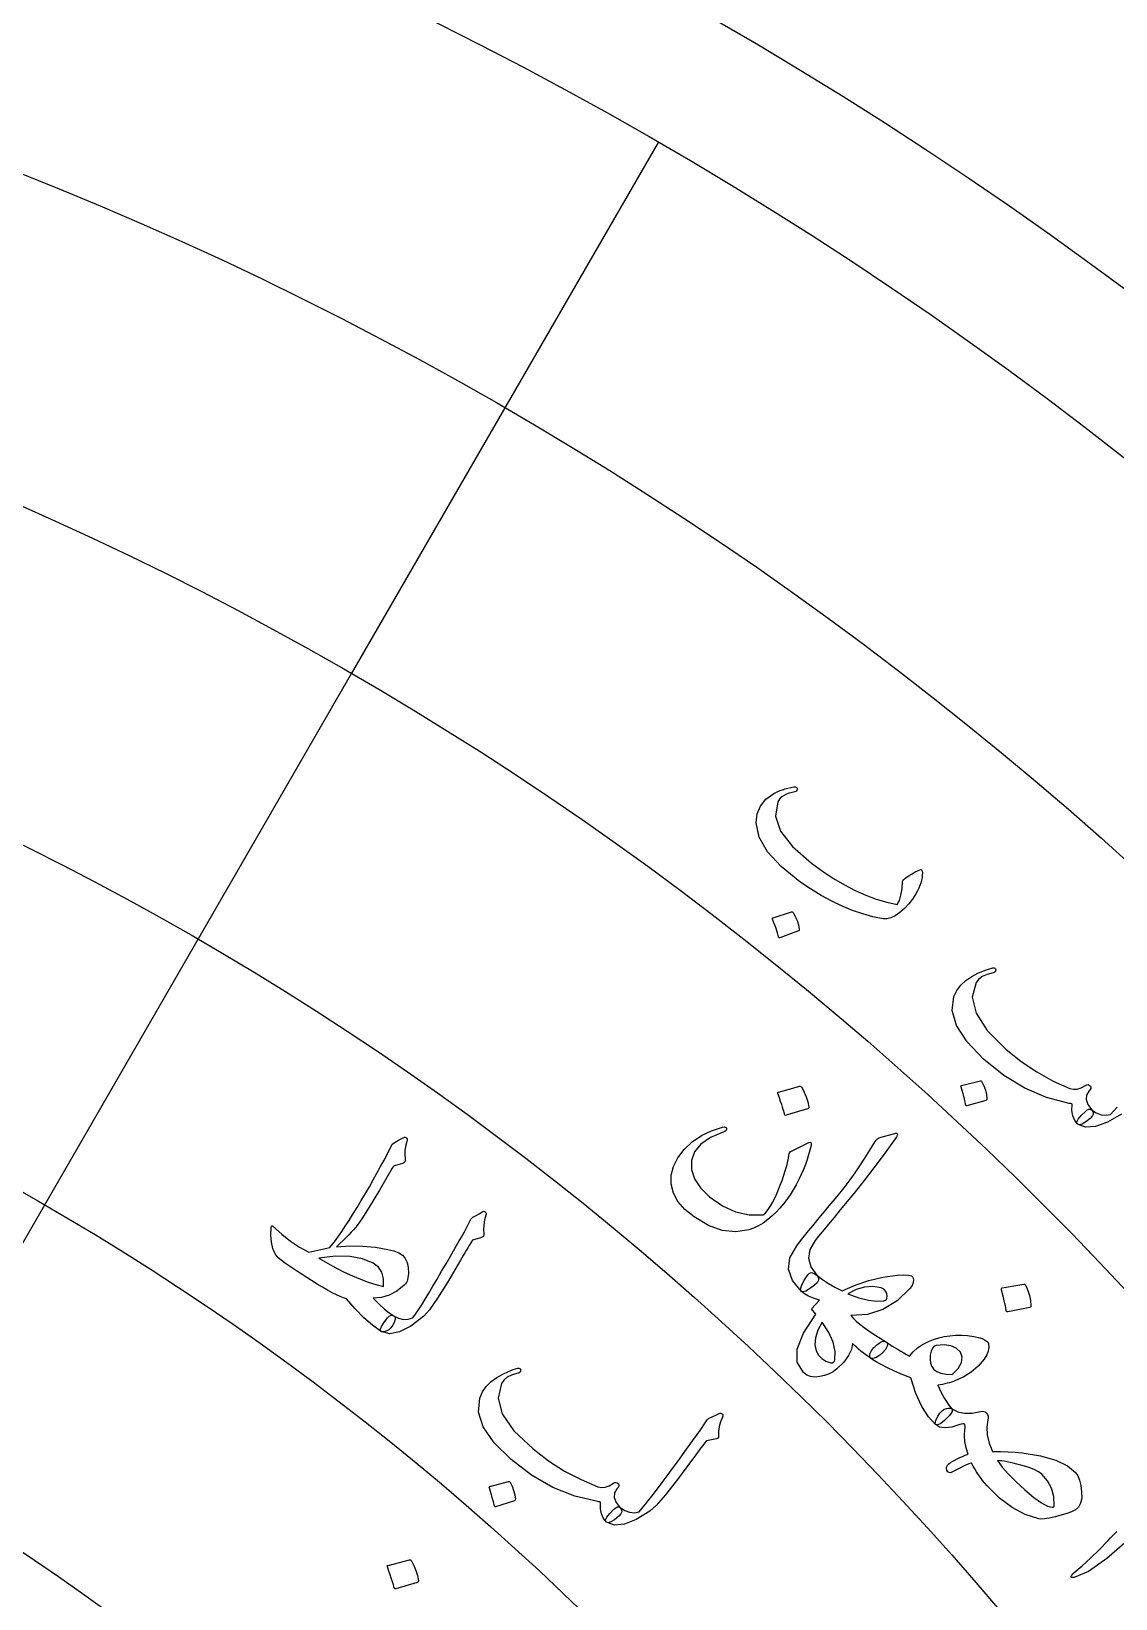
# Model space of a CAD drawing. Header units: millimetres. Extents: x -150 to 150, y -150 to 184.
# Drawn here: x 45.4 to 81.7, y 66.1 to 118.7 of the extents above; entities that cross this region are included whole.
import ezdxf

# ---------------------------------------------------------------- set-up
doc = ezdxf.new("R2010")
doc.units = ezdxf.units.MM
for name, color, linetype in [('ENGRAVE', 7, 'Continuous'), ('ENGRAVE_FINE', 8, 'Continuous'), ('GUIDE', 3, 'Continuous'), ('TEXT', 5, 'Continuous')]:
    doc.layers.add(name, color=color, linetype=linetype)

msp = doc.modelspace()

# ---------------------------------------------------------------- linework, layer by layer
at = {"layer": 'ENGRAVE'}
for radius in [132.75, 112.1737, 91.5975, 71.0212]:
    msp.add_circle((0, 0), radius, dxfattribs=at)
at = {"layer": 'ENGRAVE_FINE'}
for points in [[(66.375, 114.9649), (56.0869, 97.1453)], [(56.0869, 97.1453), (45.7988, 79.3258)], [(45.7988, 79.3258), (35.5106, 61.5062)]]:
    msp.add_lwpolyline(points, dxfattribs=at)
for radius in [122.4619, 101.8856, 81.3094]:
    msp.add_circle((0, 0), radius, dxfattribs=at)
at = {"layer": 'GUIDE'}
msp.add_circle((0, 0), 137.25, dxfattribs=at)
at = {"layer": 'TEXT'}
for points in [[(75.243, 90.4717), (75.2418, 90.3911), (75.233, 90.3083), (75.2168, 90.2232), (75.1931, 90.1359), (75.1623, 90.0466), (75.1246, 89.9558), (75.0801, 89.8635), (75.0288, 89.7695), (74.9142, 89.5903), (74.7851, 89.4258), (74.6415, 89.2757), (74.4834, 89.1402), (74.3262, 89.033), (74.1803, 88.9623), (74.0458, 88.928), (73.9226, 88.9302), (73.5845, 88.9999), (73.2435, 89.0937), (72.8995, 89.2116), (72.5523, 89.3536), (72.2023, 89.5203), (71.8498, 89.7124), (71.4947, 89.9298), (71.1366, 90.1725), (70.5052, 90.6777), (70.0497, 91.1741), (69.7708, 91.6647), (69.669, 92.1513), (69.6995, 92.4479), (69.8078, 92.7101), (69.9943, 92.9378), (70.2597, 93.1305), (70.3263, 93.165), (70.3978, 93.1974), (70.4743, 93.2278), (70.5558, 93.2562), (70.6423, 93.2825), (70.7337, 93.3068), (70.8302, 93.329), (70.9316, 93.3491), (70.9631, 93.3526), (70.9903, 93.3489), (71.0131, 93.3379), (71.0317, 93.3197), (71.0415, 93.304), (71.0457, 93.2856), (71.0444, 93.2645), (71.0374, 93.2406), (71.0275, 93.2207), (71.0129, 93.2055), (70.9938, 93.195), (70.9699, 93.1892), (70.8731, 93.1677), (70.7798, 93.14), (70.69, 93.1061), (70.6039, 93.0659), (70.5311, 93.0202), (70.4712, 92.9682), (70.4242, 92.91), (70.39, 92.8456), (70.3206, 92.3702), (70.4874, 91.8714), (70.8889, 91.3474), (71.524, 90.7948), (71.8975, 90.5222), (72.2661, 90.2779), (72.63, 90.062), (72.9897, 89.8747), (73.3457, 89.7156), (73.6986, 89.5845), (74.0486, 89.4815), (74.396, 89.4067), (74.4705, 89.5442), (74.5254, 89.7196), (74.5607, 89.933), (74.5761, 90.1845), (74.5849, 90.2025), (74.6087, 90.2299), (74.6475, 90.2665), (74.7013, 90.3125), (74.7083, 90.3157), (74.714, 90.3189), (74.7183, 90.322), (74.7213, 90.3249), (74.8005, 90.3824), (74.8955, 90.4412), (75.0064, 90.5015), (75.1331, 90.563), (75.1779, 90.5765), (75.2112, 90.5658), (75.2329, 90.5308), (75.243, 90.4717)], [(70.852, 89.1652), (70.8649, 89.1668), (70.8783, 89.1633), (70.8923, 89.1545), (70.9068, 89.1406), (70.981, 89.0067), (71.0405, 88.8676), (71.0852, 88.7235), (71.1152, 88.5744), (71.1147, 88.5557), (71.1093, 88.541), (71.0989, 88.5302), (71.0836, 88.5235), (70.4649, 88.295), (70.4466, 88.2924), (70.4319, 88.3), (70.4207, 88.3178), (70.4131, 88.3459), (70.4065, 88.3702), (70.3953, 88.4076), (70.3795, 88.4581), (70.3592, 88.5218), (70.3335, 88.5992), (70.3017, 88.6908), (70.2638, 88.7967), (70.2198, 88.9168), (70.2153, 88.9345), (70.2165, 88.9478), (70.2234, 88.9565), (70.236, 88.9608)], [(77.6086, 87.2804), (77.6476, 87.2842), (77.6762, 87.2749), (77.6944, 87.2525), (77.7022, 87.217), (77.7003, 87.1813), (77.6849, 87.1527), (77.6558, 87.1313), (77.6131, 87.1171), (77.4115, 87.0615), (77.2492, 86.9881), (77.1263, 86.8972), (77.0425, 86.7889), (76.9175, 86.2994), (77.0438, 85.7662), (77.4197, 85.1874), (78.0435, 84.5593), (78.5577, 84.1486), (79.0866, 83.7917), (79.6312, 83.4882), (80.1923, 83.2381), (80.308, 83.211), (80.4337, 83.2194), (80.5695, 83.2633), (80.7153, 83.3427), (80.7586, 83.3634), (80.8003, 83.3664), (80.8402, 83.3517), (80.8784, 83.3191), (80.8934, 83.2832), (80.89, 83.2431), (80.8683, 83.1988), (80.8282, 83.1503), (80.7449, 83.0148), (80.7331, 82.8641), (80.7927, 82.6983), (80.9235, 82.5169), (80.9678, 82.4487), (80.9741, 82.3787), (80.9424, 82.3069), (80.8727, 82.2334), (80.7214, 82.1176), (80.6014, 82.0467), (80.5126, 82.0205), (80.4551, 82.0392), (80.3549, 82.1673), (80.2902, 82.32), (80.2611, 82.4976), (80.2673, 82.7001), (80.2633, 82.7125), (80.2462, 82.7233), (80.216, 82.7325), (80.1727, 82.7401), (79.4082, 82.9347), (78.6755, 83.2468), (77.9728, 83.6769), (77.2977, 84.2253), (76.7423, 84.8069), (76.3905, 85.3485), (76.2436, 85.8529), (76.3029, 86.3218), (76.4016, 86.5254), (76.5337, 86.7057), (76.6993, 86.8625), (76.8987, 86.9958), (77.1034, 87.1025), (77.29, 87.1855), (77.4584, 87.2447), (77.6086, 87.2804)], [(71.1316, 83.3116), (71.1466, 83.3125), (71.1622, 83.3074), (71.1783, 83.2964), (71.1951, 83.2794), (71.2798, 83.1201), (71.3473, 82.956), (71.3976, 82.7871), (71.4307, 82.6135), (71.4299, 82.5921), (71.4235, 82.5755), (71.4113, 82.5639), (71.3935, 82.5573), (70.6729, 82.3391), (70.6516, 82.3374), (70.6346, 82.3472), (70.6219, 82.3684), (70.6133, 82.4012), (70.6059, 82.4296), (70.5934, 82.4734), (70.5756, 82.5326), (70.5527, 82.6071), (70.5238, 82.6978), (70.4879, 82.8053), (70.445, 82.9296), (70.395, 83.0707), (70.39, 83.0914), (70.3916, 83.1065), (70.3997, 83.1161), (70.4144, 83.1201)], [(77.1903, 83.4955), (77.2032, 83.4961), (77.2164, 83.4916), (77.2296, 83.4818), (77.2431, 83.4669), (77.3069, 83.3279), (77.3557, 83.185), (77.3894, 83.0381), (77.408, 82.8872), (77.4061, 82.8686), (77.3996, 82.8544), (77.3885, 82.8444), (77.3727, 82.8388), (76.739, 82.6569), (76.7206, 82.6556), (76.7065, 82.6642), (76.6967, 82.6828), (76.6912, 82.7114), (76.6865, 82.7361), (76.6782, 82.7742), (76.6663, 82.8257), (76.6508, 82.8907), (76.631, 82.9697), (76.6063, 83.0633), (76.5765, 83.1716), (76.5417, 83.2946), (76.5386, 83.3126), (76.5408, 83.3257), (76.5483, 83.3339), (76.5612, 83.3372)], [(55.9295, 76.1823), (55.8272, 76.2135), (55.7123, 76.2584), (55.5848, 76.3169), (55.4446, 76.389), (55.291, 76.4738), (55.1236, 76.5705), (54.9422, 76.6791), (54.7468, 76.7994), (54.249, 77.1199), (53.8794, 77.3741), (53.6388, 77.5637), (53.5279, 77.6899), (53.4568, 77.8769), (53.4115, 78.0877), (53.3919, 78.3222), (53.3978, 78.5806), (53.4056, 78.6175), (53.4195, 78.6355), (53.4396, 78.6348), (53.4659, 78.6152), (53.7531, 78.3526), (54.0472, 78.1218), (54.3485, 77.9227), (54.6575, 77.7551), (55.3715, 77.9059), (55.4596, 78.0143), (55.5551, 78.1402), (55.658, 78.2837), (55.7682, 78.4448), (55.8856, 78.6224), (56.01, 78.8156), (56.1413, 79.0244), (56.2796, 79.2487), (56.4214, 79.4828), (56.5592, 79.7146), (56.6929, 79.9442), (56.8225, 80.1715), (56.9478, 80.3962), (57.0684, 80.6179), (57.1844, 80.8367), (57.2957, 81.0525), (57.4532, 81.369), (57.508, 81.406), (57.5616, 81.4403), (57.6141, 81.4721), (57.6653, 81.5013), (57.7149, 81.5282), (57.7626, 81.5531), (57.8082, 81.576), (57.8519, 81.5969), (57.872, 81.6026), (57.8918, 81.6028), (57.9112, 81.5975), (57.9304, 81.5868), (57.9482, 81.5673), (57.9571, 81.5404), (57.9572, 81.5062), (57.9484, 81.4645), (57.9082, 81.2969), (57.8848, 81.1447), (57.8781, 81.008), (57.8881, 80.8866), (57.8913, 80.8289), (57.8774, 80.7822), (57.8466, 80.7466), (57.7987, 80.722), (57.5716, 80.6559), (57.5351, 80.6437), (57.504, 80.6242), (57.4784, 80.5974), (57.4582, 80.5633), (57.0279, 79.8246), (56.6882, 79.2588), (56.4397, 78.8652), (56.2829, 78.6438), (56.2257, 78.5739), (56.1597, 78.4989), (56.0848, 78.4188), (56.0011, 78.3335), (55.9094, 78.2426), (55.8105, 78.1454), (55.7043, 78.0419), (55.5909, 77.9322), (56.0389, 77.9577), (56.4747, 77.9515), (56.8979, 77.9137), (57.3081, 77.8445), (57.5139, 77.7914), (57.6782, 77.7258), (57.8007, 77.6481), (57.8815, 77.5583), (57.9555, 77.4056), (57.9956, 77.2315), (58.0017, 77.0362), (57.9739, 76.8198), (57.9592, 76.7755), (57.9346, 76.7306), (57.9002, 76.685), (57.8559, 76.6387), (57.6135, 76.4456), (57.3608, 76.309), (57.0979, 76.2286), (56.8248, 76.2042), (57.0172, 76.0069), (57.195, 75.8429), (57.3587, 75.7122), (57.5083, 75.6149), (57.5444, 75.584), (57.5615, 75.5417), (57.5596, 75.4883), (57.5387, 75.4236), (57.4779, 75.3046), (57.4144, 75.2122), (57.3481, 75.1465), (57.279, 75.1074), (57.2152, 75.0865), (57.1647, 75.0754), (57.1274, 75.074), (57.1033, 75.0824), (56.8024, 75.2964), (56.5068, 75.5509), (56.216, 75.8462), (55.9295, 76.1823)], [(71.5116, 81.3224), (71.4721, 81.1692), (71.4266, 81.0128), (71.3752, 80.8532), (71.3179, 80.6904), (71.2532, 80.5243), (71.1796, 80.3549), (71.0972, 80.1821), (71.0059, 80.006), (70.9098, 79.8351), (70.8076, 79.6718), (70.6993, 79.5159), (70.5849, 79.3676), (70.4642, 79.2263), (70.3367, 79.0917), (70.2026, 78.9636), (70.062, 78.8422), (69.9032, 78.7245), (69.7434, 78.6273), (69.5826, 78.5505), (69.4208, 78.4941), (68.9826, 78.4269), (68.5309, 78.4773), (68.065, 78.6448), (67.5836, 78.9288), (67.2747, 79.1793), (67.0435, 79.4455), (66.8901, 79.7284), (66.8142, 80.0283), (66.8184, 80.3283), (66.8924, 80.6216), (67.0365, 80.9082), (67.2513, 81.1877), (67.5259, 81.4448), (67.8325, 81.6564), (68.1714, 81.8218), (68.5427, 81.9408), (68.5923, 81.9484), (68.6304, 81.9438), (68.6569, 81.927), (68.6719, 81.8981), (68.6765, 81.8601), (68.659, 81.827), (68.6195, 81.7988), (68.5579, 81.7753), (68.1325, 81.5909), (67.8143, 81.3696), (67.6027, 81.1125), (67.497, 80.8202), (67.4951, 80.5164), (67.5963, 80.2129), (67.8004, 79.9089), (68.1071, 79.6036), (68.5361, 79.3029), (68.978, 79.1027), (69.434, 79.003), (69.9049, 79.0038), (69.9177, 79.0071), (69.9323, 79.0158), (69.9488, 79.0298), (69.9673, 79.0491), (70.0972, 79.214), (70.2257, 79.4262), (70.3525, 79.686), (70.4773, 79.9934), (70.5349, 80.1527), (70.5866, 80.3024), (70.6325, 80.4426), (70.6727, 80.5733), (70.7063, 80.6943), (70.7327, 80.8056), (70.7519, 80.9072), (70.764, 80.9991), (70.7721, 81.0454), (70.7861, 81.0825), (70.806, 81.1102), (70.8319, 81.1285), (71.4319, 81.4258), (71.4737, 81.4371), (71.501, 81.4236), (71.5136, 81.3854), (71.5116, 81.3224)], [(74.3183, 81.7295), (74.3477, 81.7367), (74.3707, 81.7384), (74.3872, 81.7347), (74.3972, 81.7255), (74.4052, 81.7035), (74.3967, 81.6667), (74.3718, 81.6151), (74.3305, 81.5488), (73.9625, 81.039), (73.6161, 80.5732), (73.2914, 80.1512), (72.9887, 79.7727), (72.7247, 79.4539), (72.4884, 79.1678), (72.2797, 78.9145), (72.0987, 78.694), (71.9451, 78.5065), (71.8185, 78.3524), (71.7188, 78.2317), (71.6462, 78.1444), (71.4712, 77.8439), (71.4223, 77.5494), (71.4994, 77.2606), (71.7019, 76.977), (71.7542, 76.8939), (71.7586, 76.8097), (71.7151, 76.7244), (71.6238, 76.6381), (71.4606, 76.5202), (71.3337, 76.4455), (71.2432, 76.4142), (71.1889, 76.4262), (70.8824, 76.7973), (70.753, 77.1763), (70.8011, 77.5644), (71.0275, 77.9621), (71.1596, 78.1306), (71.2931, 78.2986), (71.4281, 78.4658), (71.5645, 78.6325), (71.7021, 78.7988), (71.8403, 78.9653), (71.9793, 79.1317), (72.119, 79.2983), (72.3859, 79.6154), (72.6203, 79.9064), (72.822, 80.1712), (72.9911, 80.4099), (73.1475, 80.6446), (73.3112, 80.8972), (73.4822, 81.1679), (73.6604, 81.4568), (73.6947, 81.5068), (73.7328, 81.5464), (73.7745, 81.5756), (73.82, 81.5944)], [(60.1654, 78.9177), (60.2804, 78.9825), (60.3709, 79.0344), (60.4371, 79.0732), (60.4789, 79.0992), (60.5074, 79.1143), (60.534, 79.1203), (60.5585, 79.1173), (60.581, 79.1053), (60.6008, 79.0843), (60.6111, 79.0588), (60.612, 79.0289), (60.6033, 78.9946), (60.5572, 78.8291), (60.5305, 78.6685), (60.5231, 78.5129), (60.535, 78.3623), (60.5356, 78.3166), (60.5173, 78.2796), (60.4803, 78.2513), (60.4244, 78.2317), (60.1501, 78.1522), (60.0963, 78.0634), (60.0436, 77.9762), (59.992, 77.8904), (59.9415, 77.8061), (59.8922, 77.7233), (59.8439, 77.642), (59.7968, 77.5622), (59.7508, 77.4838), (59.3236, 76.7594), (58.9746, 76.2046), (58.7049, 75.8188), (58.515, 75.6016), (58.0847, 75.2734), (57.7054, 75.0783), (57.3765, 75.016), (57.0975, 75.0868), (57.0916, 75.0913), (57.0858, 75.0957), (57.08, 75.1001), (57.0741, 75.1046), (57.0648, 75.1642), (57.1004, 75.2573), (57.1809, 75.384), (57.3065, 75.5442), (57.3575, 75.6), (57.4071, 75.6311), (57.4555, 75.6376), (57.5024, 75.6194), (57.6742, 75.5358), (57.8396, 75.4953), (57.9988, 75.4979), (58.1519, 75.5438), (58.2419, 75.6709), (58.3408, 75.8181), (58.4487, 75.9854), (58.5655, 76.1729), (58.691, 76.3794), (58.8249, 76.604), (58.9672, 76.8468), (59.1178, 77.1078), (59.2675, 77.363), (59.4013, 77.593), (59.5191, 77.7977), (59.621, 77.9772), (59.7077, 78.1307), (59.7802, 78.2578), (59.8383, 78.3584), (59.8822, 78.4324), (60.0782, 78.8159), (60.1016, 78.8506), (60.124, 78.8792), (60.1452, 78.9015), (60.1654, 78.9177)], [(56.8197, 77.3824), (56.4668, 77.5271), (56.0443, 77.6045), (55.5532, 77.6137), (54.9943, 77.5537), (55.2846, 77.3808), (55.5693, 77.2229), (55.8489, 77.0801), (56.1232, 76.9525), (56.3919, 76.8399), (56.6544, 76.7425), (56.9108, 76.6602), (57.1612, 76.5932), (57.1667, 76.8556), (57.1115, 77.0748), (56.9958, 77.2505), (56.8197, 77.3824)], [(74.926, 76.9087), (74.9478, 76.8181), (74.9383, 76.7243), (74.8976, 76.6274), (74.8257, 76.5274), (74.3949, 76.1131), (73.9199, 75.8251), (73.4016, 75.662), (72.8401, 75.6224), (72.9243, 75.5351), (73.0271, 75.4404), (73.1487, 75.3382), (73.289, 75.2284), (73.4482, 75.112), (73.6269, 74.99), (73.8248, 74.8623), (74.0421, 74.7288), (74.0609, 74.7072), (74.0701, 74.6774), (74.0697, 74.6395), (74.0598, 74.5934), (74.0012, 74.4815), (73.9197, 74.3819), (73.8155, 74.2946), (73.6886, 74.2195), (73.629, 74.1954), (73.5798, 74.1831), (73.5409, 74.1827), (73.5123, 74.1941), (73.4257, 74.2522), (73.3416, 74.3114), (73.26, 74.3717), (73.181, 74.433), (73.1052, 74.4954), (73.0333, 74.5588), (72.9655, 74.6234), (72.9016, 74.6891), (72.8671, 74.4882), (72.7678, 74.279), (72.6039, 74.0612), (72.3756, 73.8349), (72.2498, 73.74), (72.1125, 73.6653), (71.9637, 73.6105), (71.8034, 73.5756), (71.6382, 73.5629), (71.4921, 73.5811), (71.3649, 73.6302), (71.2567, 73.7103), (71.0468, 74.0553), (71.0449, 74.4962), (71.2506, 75.0342), (71.6643, 75.6699), (71.5199, 75.8524), (71.7953, 76.1444), (71.5933, 76.209), (71.4249, 76.2773), (71.2901, 76.3497), (71.1889, 76.4262), (71.1592, 76.5017), (71.1847, 76.6214), (71.2653, 76.7856), (71.4009, 76.9941), (71.4577, 77.0477), (71.5268, 77.0628), (71.6082, 77.0392), (71.7019, 76.977), (71.8887, 76.8326), (72.0918, 76.698), (72.3115, 76.573), (72.5476, 76.4574), (72.9893, 76.6477), (73.4454, 76.7976), (73.916, 76.9069), (74.4011, 76.9751), (74.6164, 76.9864), (74.7757, 76.979), (74.8789, 76.953), (74.926, 76.9087)], [(73.9598, 76.4944), (73.9353, 76.5159), (73.9102, 76.5337), (73.8844, 76.5477), (73.8579, 76.558), (73.5779, 76.5997), (73.2979, 76.5799), (73.0182, 76.4988), (72.7386, 76.3566), (73.1113, 76.223), (73.4381, 76.1379), (73.7191, 76.1019), (73.9544, 76.1154), (73.989, 76.1232), (74.0162, 76.1399), (74.0357, 76.1653), (74.0478, 76.1995), (74.0591, 76.2803), (74.0482, 76.3564), (74.0151, 76.4278), (73.9598, 76.4944)], [(78.6517, 76.6724), (78.6667, 76.6719), (78.6818, 76.6655), (78.6969, 76.6529), (78.712, 76.6344), (78.7822, 76.4677), (78.8347, 76.2979), (78.8697, 76.1248), (78.887, 75.9487), (78.8843, 75.9273), (78.8764, 75.9115), (78.8632, 75.901), (78.8448, 75.896), (78.1065, 75.7454), (78.0852, 75.7456), (78.0691, 75.7569), (78.0583, 75.7793), (78.0528, 75.8128), (78.0479, 75.8418), (78.0394, 75.8866), (78.027, 75.9473), (78.0109, 76.0238), (77.9902, 76.1169), (77.9641, 76.2274), (77.9325, 76.3553), (77.8954, 76.5006), (77.8923, 76.5217), (77.8952, 76.5366), (77.9041, 76.5454), (77.9191, 76.548)], [(71.8799, 75.4074), (71.7366, 75.1294), (71.6555, 74.8758), (71.6365, 74.6464), (71.6796, 74.441), (71.7596, 74.295), (71.8691, 74.1796), (72.0082, 74.0948), (72.1772, 74.0404), (72.2272, 74.0413), (72.2663, 74.0587), (72.2944, 74.0926), (72.3115, 74.1431), (72.3219, 74.4227), (72.2537, 74.7268), (72.1065, 75.0553), (71.8799, 75.4074)], [(77.4252, 74.7417), (77.4335, 74.7327), (77.4407, 74.7242), (77.4467, 74.716), (77.4517, 74.7082), (77.4559, 74.7005), (77.4597, 74.6924), (77.4632, 74.6839), (77.4662, 74.6751), (77.476, 74.5556), (77.4544, 74.4311), (77.4012, 74.3016), (77.3167, 74.167), (77.113, 73.927), (76.8847, 73.7263), (76.632, 73.5646), (76.3552, 73.4415), (76.286, 73.417), (76.2153, 73.3939), (76.1433, 73.3723), (76.0698, 73.3521), (75.9949, 73.3334), (75.9185, 73.3161), (75.8408, 73.3003), (75.7616, 73.286), (75.8183, 73.1645), (75.8753, 73.0492), (75.9327, 72.9401), (75.9905, 72.8372), (76.049, 72.741), (76.1088, 72.6516), (76.1697, 72.5692), (76.2318, 72.4937), (76.2481, 72.4576), (76.2396, 72.4096), (76.2065, 72.3495), (76.1487, 72.2775), (75.9893, 72.1091), (75.8591, 72.0026), (75.7581, 71.9579), (75.6864, 71.975), (75.444, 72.2321), (75.225, 72.5776), (75.0283, 73.0119), (74.8526, 73.5355), (74.6788, 73.5989), (74.4912, 73.6758), (74.2897, 73.7662), (74.0743, 73.8701), (73.8633, 73.9777), (73.6982, 74.0684), (73.5793, 74.1424), (73.5065, 74.1999), (73.4816, 74.2407), (73.4773, 74.2934), (73.4936, 74.3583), (73.5303, 74.4351), (73.5551, 74.4752), (73.5825, 74.5129), (73.6124, 74.548), (73.6449, 74.5805), (73.6793, 74.6112), (73.7147, 74.6409), (73.7513, 74.6694), (73.7889, 74.6969), (73.8661, 74.7396), (73.9331, 74.7602), (73.9898, 74.7585), (74.0362, 74.7346), (74.1358, 74.6663), (74.2343, 74.6013), (74.3316, 74.5394), (74.4278, 74.4807), (74.5236, 74.4244), (74.6197, 74.3699), (74.7161, 74.3171), (74.8129, 74.266), (74.9351, 74.4093), (75.0815, 74.5385), (75.2523, 74.6536), (75.4476, 74.7543), (75.619, 74.8212), (75.7954, 74.8755), (75.9766, 74.9174), (76.1627, 74.9466), (76.3545, 74.9625), (76.5527, 74.9642), (76.7573, 74.9517), (76.9682, 74.9248), (77.1216, 74.8929), (77.249, 74.8517), (77.3502, 74.8013), (77.4252, 74.7417)], [(76.5238, 74.3981), (76.3782, 74.5319), (76.1935, 74.6139), (75.9698, 74.6441), (75.7075, 74.6222), (75.6396, 74.5958), (75.5841, 74.533), (75.5409, 74.4338), (75.5099, 74.2984), (75.5008, 74.1511), (75.5176, 74.0221), (75.5602, 73.9113), (75.6287, 73.8187), (75.7307, 73.7434), (75.8676, 73.6903), (76.0395, 73.6594), (76.2467, 73.6505), (76.4398, 73.8538), (76.5505, 74.0462), (76.5785, 74.2277), (76.5238, 74.3981)], [(61.6706, 73.8559), (61.7095, 73.8609), (61.7384, 73.8525), (61.7573, 73.8307), (61.7661, 73.7954), (61.7654, 73.7596), (61.7509, 73.7306), (61.7225, 73.7083), (61.6802, 73.6928), (61.4803, 73.631), (61.3204, 73.5526), (61.2004, 73.4579), (61.1201, 73.347), (61.0101, 72.8541), (61.1521, 72.3253), (61.5437, 71.7587), (62.1834, 71.1496), (62.7071, 70.7536), (63.2439, 70.411), (63.7949, 70.1216), (64.3609, 69.885), (64.4771, 69.8607), (64.6025, 69.8719), (64.7372, 69.9188), (64.8813, 70.0014), (64.9241, 70.0231), (64.9657, 70.027), (65.0059, 70.0131), (65.0448, 69.9814), (65.0606, 69.9459), (65.058, 69.9057), (65.0372, 69.8609), (64.9982, 69.8115), (64.9179, 69.6743), (64.9092, 69.5235), (64.9722, 69.3591), (65.1065, 69.1807), (65.1521, 69.1135), (65.1598, 69.0437), (65.1295, 68.9713), (65.0613, 68.8964), (64.9124, 68.7775), (64.7939, 68.7041), (64.7058, 68.676), (64.648, 68.6935), (64.5455, 68.8191), (64.4779, 68.9702), (64.4452, 69.1469), (64.4473, 69.3493), (64.443, 69.3616), (64.4257, 69.372), (64.3953, 69.3805), (64.352, 69.3871), (63.5844, 69.5633), (62.8463, 69.8564), (62.135, 70.2667), (61.4477, 70.7946), (60.8782, 71.3583), (60.5121, 71.8878), (60.3507, 72.3866), (60.3958, 72.8567), (60.488, 73.0633), (60.6143, 73.2476), (60.7748, 73.4097), (60.9698, 73.5492), (61.1711, 73.6624), (61.355, 73.7512), (61.5215, 73.8157), (61.6706, 73.8559)], [(68.0947, 72.1872), (68.2158, 72.2396), (68.3113, 72.2817), (68.3812, 72.3135), (68.4254, 72.3349), (68.4554, 72.3469), (68.4824, 72.3501), (68.5065, 72.3446), (68.5276, 72.3303), (68.5451, 72.3073), (68.5527, 72.2809), (68.5504, 72.2511), (68.5382, 72.2178), (68.475, 72.058), (68.4317, 71.9012), (68.408, 71.7472), (68.4041, 71.5962), (68.3999, 71.5507), (68.3779, 71.5158), (68.3381, 71.4916), (68.2805, 71.4778), (67.9993, 71.4275), (67.9365, 71.3449), (67.875, 71.2636), (67.8147, 71.1837), (67.7557, 71.1052), (67.6979, 71.028), (67.6414, 70.9522), (67.5862, 70.8777), (67.5323, 70.8046), (67.0316, 70.1289), (66.6265, 69.6137), (66.3179, 69.2582), (66.1062, 69.062), (65.644, 68.7807), (65.2463, 68.6263), (64.9127, 68.5989), (64.6426, 68.6985), (64.6373, 68.7035), (64.632, 68.7085), (64.6266, 68.7136), (64.6213, 68.7186), (64.6182, 68.7788), (64.6634, 68.8678), (64.7567, 68.9853), (64.8984, 69.1315), (64.9549, 69.1816), (65.0076, 69.2074), (65.0563, 69.2088), (65.1011, 69.1858), (65.2632, 69.0847), (65.4235, 69.0271), (65.582, 69.013), (65.7391, 69.0425), (65.8419, 69.1596), (65.9557, 69.2956), (66.0805, 69.4507), (66.2163, 69.6249), (66.3627, 69.8172), (66.5193, 70.0266), (66.6863, 70.2531), (66.8634, 70.4969), (67.039, 70.7351), (67.1961, 70.9498), (67.3347, 71.141), (67.4548, 71.3088), (67.5572, 71.4525), (67.6425, 71.5713), (67.7109, 71.6652), (67.7623, 71.7343), (67.9973, 72.0951), (68.0242, 72.1272), (68.0494, 72.1532), (68.0729, 72.1732), (68.0947, 72.1872)], [(80.3845, 70.3614), (80.4575, 70.2517), (80.5154, 70.1066), (80.5581, 69.9261), (80.5852, 69.7103), (80.5868, 69.5022), (80.5522, 69.3325), (80.4817, 69.2013), (80.3753, 69.1085), (80.2444, 69.0428), (80.0872, 68.9818), (79.9039, 68.9255), (79.6944, 68.8738), (79.4956, 68.8343), (79.338, 68.8094), (79.2214, 68.7994), (79.1459, 68.8043), (78.6942, 68.949), (78.2556, 69.1824), (77.8289, 69.5044), (77.4131, 69.915), (77.3349, 70.0045), (77.2605, 70.096), (77.1897, 70.1895), (77.1226, 70.285), (77.0591, 70.3817), (76.9992, 70.479), (76.9429, 70.5768), (76.8902, 70.6752), (76.8071, 70.6512), (76.6702, 70.5931), (76.4797, 70.5006), (76.2355, 70.3736), (76.1843, 70.3528), (76.1395, 70.3574), (76.1012, 70.3873), (76.0692, 70.4427), (76.0553, 70.5023), (76.0601, 70.557), (76.0837, 70.6069), (76.1262, 70.6518), (76.1919, 70.694), (76.262, 70.736), (76.3366, 70.7778), (76.4155, 70.8195), (76.4989, 70.8603), (76.5866, 70.8994), (76.6787, 70.9369), (76.7751, 70.9728), (76.7098, 71.1893), (76.6703, 71.3993), (76.6564, 71.6027), (76.6684, 71.7995), (76.6758, 71.8612), (76.6754, 71.9113), (76.6672, 71.9498), (76.6513, 71.9767), (76.6289, 71.9899), (76.5958, 71.993), (76.5521, 71.986), (76.4978, 71.969), (76.2277, 71.8823), (76.0025, 71.8543), (75.8221, 71.8851), (75.6864, 71.975), (75.676, 71.9943), (75.6732, 72.0222), (75.678, 72.0588), (75.6905, 72.1041), (75.7606, 72.2457), (75.8318, 72.3558), (75.9043, 72.4343), (75.9781, 72.4811), (76.0565, 72.5072), (76.1249, 72.518), (76.1834, 72.5135), (76.2318, 72.4937), (76.4308, 72.3971), (76.6579, 72.3509), (76.9134, 72.355), (77.1973, 72.4093), (77.2545, 72.4178), (77.3068, 72.4117), (77.3541, 72.3909), (77.3966, 72.3555), (77.4315, 72.3066), (77.4507, 72.2516), (77.454, 72.1905), (77.4416, 72.1233), (77.4051, 71.8771), (77.4191, 71.619), (77.4835, 71.3489), (77.598, 71.0665), (77.8635, 71.0643), (78.1171, 71.056), (78.3588, 71.0418), (78.5885, 71.0217), (79.2086, 70.9185), (79.7151, 70.773), (80.1073, 70.5868), (80.3845, 70.3614)], [(79.6689, 69.248), (79.6491, 69.5555), (79.5731, 69.8343), (79.4411, 70.0841), (79.2533, 70.3043), (79.1436, 70.3829), (78.9886, 70.4602), (78.7884, 70.536), (78.5431, 70.6099), (78.4138, 70.6442), (78.2939, 70.6741), (78.1834, 70.6997), (78.0823, 70.721), (77.9902, 70.7378), (77.9068, 70.7497), (77.8319, 70.7567), (77.7657, 70.7588), (77.9236, 70.5451), (78.1292, 70.3103), (78.3822, 70.0541), (78.6825, 69.7757), (78.9845, 69.52), (79.2378, 69.3383), (79.4429, 69.2313), (79.6003, 69.1994), (79.6287, 69.1986), (79.6496, 69.2064), (79.663, 69.2229), (79.6689, 69.248)], [(61.3589, 70.0633), (61.3718, 70.0644), (61.385, 70.0602), (61.3985, 70.0509), (61.4122, 70.0364), (61.4792, 69.8996), (61.5313, 69.7584), (61.5683, 69.6129), (61.5904, 69.463), (61.5889, 69.4444), (61.5828, 69.43), (61.5719, 69.4198), (61.5563, 69.4137), (60.9292, 69.2139), (60.9109, 69.2121), (60.8966, 69.2203), (60.8864, 69.2385), (60.8803, 69.2668), (60.875, 69.2913), (60.8658, 69.329), (60.8528, 69.38), (60.8358, 69.4443), (60.8143, 69.5224), (60.7874, 69.615), (60.7551, 69.7221), (60.7174, 69.8436), (60.7139, 69.8615), (60.7158, 69.8746), (60.7231, 69.883), (60.7358, 69.8867)], [(58.0379, 67.4342), (58.053, 67.4351), (58.0686, 67.4299), (58.0848, 67.4187), (58.1016, 67.4014), (58.1867, 67.2409), (58.2544, 67.0757), (58.3046, 66.9059), (58.3375, 66.7315), (58.3367, 66.71), (58.3302, 66.6935), (58.318, 66.6819), (58.3, 66.6754), (57.5764, 66.4626), (57.5551, 66.461), (57.5381, 66.4709), (57.5253, 66.4923), (57.5168, 66.5252), (57.5094, 66.5537), (57.4969, 66.5977), (57.4792, 66.6571), (57.4563, 66.7321), (57.4273, 66.8232), (57.3914, 66.9312), (57.3484, 67.0561), (57.2983, 67.1978), (57.2933, 67.2186), (57.2949, 67.2338), (57.303, 67.2433), (57.3177, 67.2472)]]:
    msp.add_lwpolyline(points, close=True, dxfattribs=at)
for points in [[(81.9211, 82.378), (81.4535, 82.1057), (81.0527, 81.9593), (80.7183, 81.9388), (80.4498, 82.0444), (80.4446, 82.0495), (80.4393, 82.0547), (80.4341, 82.0598), (80.4288, 82.0649), (80.4269, 82.1253), (80.4739, 82.2133), (80.5696, 82.329), (80.7143, 82.4721), (80.7719, 82.5211), (80.8251, 82.5457), (80.8739, 82.5461), (80.9182, 82.5221), (81.0784, 82.4176), (81.2376, 82.3566), (81.396, 82.3393), (81.5536, 82.3657), (81.6587, 82.4807), (81.7751, 82.6145)], [(82.1873, 68.1373), (81.4302, 67.4765), (80.8114, 67.0451), (80.3318, 66.842), (80.283, 66.8369), (80.2506, 66.8415), (80.2347, 66.8557), (80.2352, 66.8796), (80.2448, 66.9064), (80.2627, 66.9347), (80.2889, 66.9646), (80.3233, 66.996), (80.6015, 67.228), (80.8858, 67.4869), (81.1763, 67.7727), (81.4727, 68.0856), (81.5515, 68.1658), (81.762, 68.3849)]]:
    msp.add_lwpolyline(points, dxfattribs=at)

doc.saveas('drawing.dxf')
